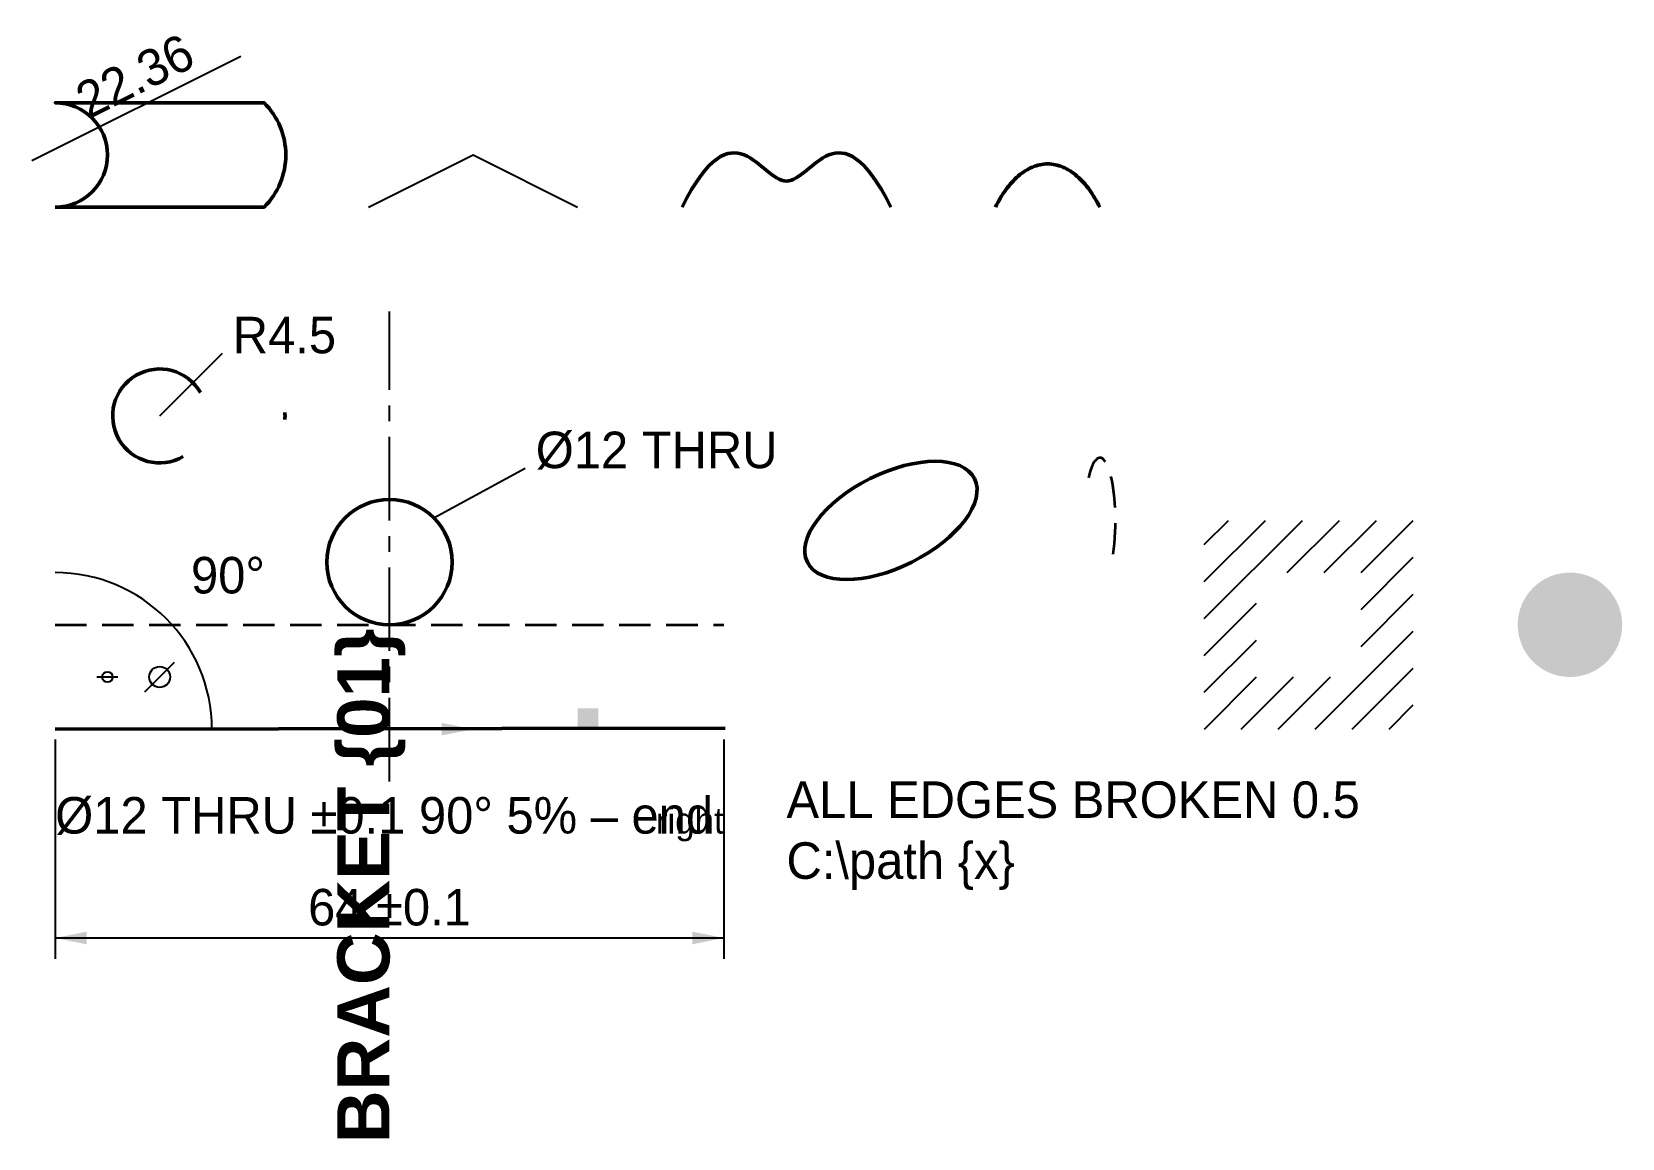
# Model space of a CAD drawing. Header units: millimetres. Extents: x -2 to 150, y -39 to 67.
import ezdxf
from ezdxf.enums import TextEntityAlignment as Align

# ---------------------------------------------------------------- set-up
doc = ezdxf.new("R2010")
doc.units = ezdxf.units.MM
doc.linetypes.add('BC_CENTER', pattern=[12.5, 8, -1.5, 1.5, -1.5])
doc.linetypes.add('BC_HIDDEN', pattern=[4.5, 3, -1.5])
for name, color, linetype, lineweight in [('CENTER', 1, 'BC_CENTER', 25), ('DIMENSIONS', 7, 'Continuous', 25), ('HATCH', 7, 'Continuous', 25), ('HIDDEN', 8, 'BC_HIDDEN', 35), ('THIN', 7, 'Continuous', 25), ('VISIBLE', 7, 'Continuous', 50)]:
    doc.layers.add(name, color=color, linetype=linetype, lineweight=lineweight)
doc.layers.add('TEXT', color=7, linetype='Continuous')
doc.styles.add('BOLD', font='arialbd.ttf')
doc.dimstyles.get("Standard").update_dxf_attribs({"dimtxt": 3.5, "dimasz": 3, "dimexe": 2, "dimexo": 1, "dimgap": 1, "dimtad": 1, "dimtih": 1, "dimtoh": 1, "dimzin": 0, "dimdsep": 46, "dimcen": 0.09, "dimadec": 0, "dimazin": 0, "dimtfac": 1, "dimtdec": 4, "dimtofl": 0, "dimtmove": 0, "dimatfit": 3, "dimfxl": 1, "dimtolj": 1, "dimtzin": 0, "dimarcsym": 0})

# ---------------------------------------------------------------- blocks, each defined once
blk = doc.blocks.new('MARK', base_point=(1, 1))
at = {"layer": 'THIN'}
blk.add_line((0, 1), (2, 1), dxfattribs=at)
blk.add_circle((1, 1), 0.5, dxfattribs=at)
blk = doc.blocks.new('*D1')
at = {"layer": 'THIN'}
for p, q in [((0, -1), (0, -22)), ((64, -1), (64, -22)), ((0, -20), (64, -20))]:
    blk.add_line(p, q, dxfattribs=at)
for points in [[(0, -20), (3, -19.4), (3, -20.6)], [(64, -20), (61, -20.6), (61, -19.4)]]:
    blk.add_solid(points, dxfattribs=at)
at = {"layer": 'TEXT'}
blk.add_text('64 %%p0.1', height=3.5, dxfattribs=at).set_placement((32, -18.8), align=Align.CENTER)
blk = doc.blocks.new('*D2')
at = {"layer": 'THIN'}
blk.add_line((-2.24, 54.47), (17.76, 64.47), dxfattribs=at)
at = {"layer": 'TEXT'}
blk.add_text('22.36', height=3.5, rotation=26.565, dxfattribs=at).set_placement((8.4, 61), align=Align.CENTER)
blk = doc.blocks.new('*D3')
at = {"layer": 'THIN'}
blk.add_arc((0, 0), 15, 0, 90, dxfattribs=at)
at = {"layer": 'TEXT'}
blk.add_text('90%%d', height=3.5, dxfattribs=at).set_placement((13, 13))
blk = doc.blocks.new('*D4')
at = {"layer": 'THIN'}
blk.add_line((36.24, 20.24), (45, 25), dxfattribs=at)
at = {"layer": 'TEXT'}
blk.add_text('%%c12 THRU', height=3.5, dxfattribs=at).set_placement((46, 25))
blk = doc.blocks.new('*D5')
at = {"layer": 'THIN'}
blk.add_line((10, 30), (16, 36), dxfattribs=at)
at = {"layer": 'TEXT'}
blk.add_text('R4.5', height=3.5, dxfattribs=at).set_placement((17, 36))

msp = doc.modelspace()

# ---------------------------------------------------------------- hatches: boundary and pattern name
at = {"layer": 'HATCH'}
h = msp.add_hatch(dxfattribs=at)
h.set_pattern_fill('_USER', color=256, scale=2.5, angle=45, style=0, pattern_type=0)
h.set_pattern_definition([(45, (0.7, 0.3), (-1.767767, 1.767767), [])])
h.paths.add_polyline_path([(110, 0), (130, 0), (130, 20), (110, 20)])
h.paths.add_polyline_path([(115, 5), (125, 5), (125, 15), (115, 15)])
msp.add_hatch(color=256, dxfattribs=at).paths.add_polyline_path([(140, 10, 1), (150, 10, 1)])

# ---------------------------------------------------------------- linework, layer by layer
at = {"layer": 'CENTER'}
msp.add_line((32, -5), (32, 40), dxfattribs=at)
at = {"layer": 'HIDDEN'}
msp.add_line((0, 10), (64, 10), dxfattribs=at)
msp.add_ellipse((100, 20), major_axis=(0, -6), ratio=0.25, start_param=1, end_param=4, dxfattribs=at)
at = {"layer": 'THIN'}
msp.add_lwpolyline([(30, 50), (40, 55), (50, 50)], dxfattribs=at)
for points in [[(50, 0), (52, 0), (50, 2), (52, 2)], [(40, 0), (37, 0.6), (37, -0.6)]]:
    msp.add_solid(points, dxfattribs=at)
at = {"layer": 'VISIBLE'}
msp.add_line((0, 0), (64.125, 0.1), dxfattribs=at)
msp.add_lwpolyline([(0, 50), (20, 50, 0.4142136), (20, 60), (0, 60, -1)], format="xyb", close=True, dxfattribs=at)
msp.add_circle((32, 16), 6, dxfattribs=at)
for centre, radius, start, end in [((10, 30), 4.5, 30, 300), ((20, 30), 2, 350, 10)]:
    msp.add_arc(centre, radius, start, end, dxfattribs=at)
msp.add_ellipse((80, 20), major_axis=(8, 4), ratio=0.5, dxfattribs=at)
msp.add_open_spline([(60, 50), (65, 60), (70, 45), (75, 60), (80, 50)], degree=3, dxfattribs=at)
msp.add_rational_spline([(90, 50), (95, 60), (100, 50)], [1, 0.707106781187, 1], degree=2, dxfattribs=at)

# ---------------------------------------------------------------- block references
at = {"xscale": 2, "yscale": 2, "zscale": 2, "rotation": 45}
msp.add_blockref('MARK', (10, 5), dxfattribs=at)
msp.add_blockref('MARK', (5, 5))

# ---------------------------------------------------------------- texts
at = {"layer": 'TEXT', "style": 'BOLD'}
msp.add_text('BRACKET {01}', height=5, rotation=90, dxfattribs=at).set_placement((32, -15), align=Align.CENTER)
at = {"layer": 'TEXT'}
msp.add_text('%%c12 THRU %%p0.1 90%%d 5%%% – end', height=3.5, dxfattribs=at).set_placement((0, -10))
msp.add_text('right', height=2.5, dxfattribs=at).set_placement((64, -10), align=Align.RIGHT)
at = {"layer": 'TEXT', "insert": (70, -5), "char_height": 3.5, "attachment_point": 1}
msp.add_mtext('ALL EDGES BROKEN 0.5\\PC:\\\\path \\{x\\}', dxfattribs=at)

# ---------------------------------------------------------------- dimensions: what is measured, and where the dimension line sits
at = {"layer": 'DIMENSIONS'}
dim = msp.add_linear_dim(base=(17.76, 64.47), p1=(0, 50), p2=(20, 60), angle=26.56505, text='22.36', dimstyle='Standard', dxfattribs=at)
dim.commit()
dim.dimension.update_dxf_attribs({"geometry": '*D2', "text_midpoint": (8.4, 61), "dimtype": 161})
dim = msp.add_radius_dim(center=(10, 30), mpoint=(13.18, 33.18), text='R4.5', dimstyle='Standard', dxfattribs=at)
dim.commit()
dim.dimension.update_dxf_attribs({"geometry": '*D5', "text_midpoint": (16, 36), "dimtype": 164})
dim = msp.add_diameter_dim_2p(p1=(27.76, 11.76), p2=(36.24, 20.24), text='%%c12 THRU', dimstyle='Standard', dxfattribs=at)
dim.commit()
dim.dimension.update_dxf_attribs({"geometry": '*D4', "text_midpoint": (45, 25), "dimtype": 163})
dim = msp.add_angular_dim_2l(base=(10.6, 10.6), line1=((0, 0), (20, 0)), line2=((0, 0), (0, 20)), text='90%%d', dimstyle='Standard', dxfattribs=at)
dim.commit()
dim.dimension.update_dxf_attribs({"geometry": '*D3', "text_midpoint": (13, 13), "dimtype": 162})
dim = msp.add_linear_dim(base=(64, -20), p1=(0, 0), p2=(64, 0), text='64 %%p0.1', dimstyle='Standard', dxfattribs=at)
dim.commit()
dim.dimension.update_dxf_attribs({"geometry": '*D1', "text_midpoint": (32, -18.8), "dimtype": 160})

doc.saveas('drawing.dxf')
